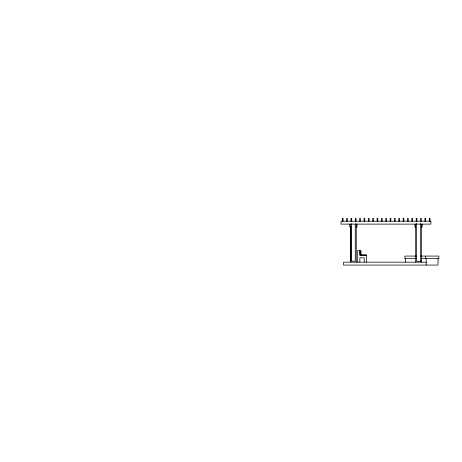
<?xml version="1.0" encoding="UTF-8"?>
<svg xmlns="http://www.w3.org/2000/svg" width="462" height="462" viewBox="0 0 462 462"><rect width="100%" height="100%" fill="white"/><g stroke="black" fill="none" stroke-linecap="round" stroke-linejoin="round"><path stroke-width="0.69" d="M361.55 255.498L361.642 254.96L361.099 254.643A0.953 0.953 0 0 1 360.868 254.025L360.868 250.6L360.112 250.6L360.106 254.62A0.78 0.78 0 0 0 360.227 254.926L361.07 254.602C359.193 256.214 364.368 255.272 364.836 255.498L364.836 254.978L361.7 254.972L361.607 255.498M342.296 220.126L343.018 220.126M350.45 227.015L349.722 227.015L349.722 224.116M356.248 227.015L356.97 227.015L356.97 224.116M415.679 227.015L414.957 227.015L414.957 224.116M421.477 227.015L422.204 227.015L422.204 224.116M360.112 251.709L360.868 251.709M360.112 251.778L360.868 251.778M360.106 252.679L360.868 252.679M360.106 252.743L360.868 252.743M416.349 256.075L404.955 256.075L404.955 258.57L405.532 258.57M420.842 256.075L438.9 256.075L438.9 258.57L426.189 258.57M404.955 258.483L416.291 258.483M421.205 258.483L426.189 258.483L426.189 265.067M421.044 261.03L421.477 261.03M350.45 261.278L350.883 261.278L350.883 226.374M420.899 261.417L421.477 261.417M426.189 262.168L343.566 262.168L343.566 265.067L438.028 265.067L438.028 258.57M429.995 221.217L429.995 218.318L429.267 218.318L429.267 221.217M425.646 221.217L425.646 218.318L424.919 218.318L424.919 221.217M425.612 256.075L425.612 258.483M421.477 224.116L421.477 262.168M421.298 221.217L421.298 218.318L420.57 218.318L420.57 221.217M420.611 223.51L420.611 261.296L416.545 261.296L416.545 223.51M416.949 221.217L416.949 218.318L416.222 218.318L416.222 221.217M415.679 224.116L415.679 262.168M412.601 221.217L412.601 218.318L411.873 218.318L411.873 221.217M408.252 221.217L408.252 218.318L407.524 218.318L407.524 221.217M405.532 258.483L405.532 262.179M403.904 221.217L403.904 218.318L403.176 218.318L403.176 221.217M399.555 221.217L399.555 218.318L398.827 218.318L398.827 221.217M395.206 221.217L395.206 218.318L394.479 218.318L394.479 221.217M390.858 221.217L390.858 218.318L390.13 218.318L390.13 221.217M386.509 221.217L386.509 218.318L385.782 218.318L385.782 221.217M382.161 221.217L382.161 218.318L381.433 218.318L381.433 221.217M377.812 221.217L377.812 218.318L377.084 218.318L377.084 221.217M373.463 221.217L373.463 218.318L372.736 218.318L372.736 221.217M369.115 221.217L369.115 218.318L368.387 218.318L368.387 221.217M366.401 262.168L366.401 255.642L359.875 255.642L359.875 250.421L357.704 250.421L357.704 262.168M364.766 221.217L364.766 218.318L364.039 218.318L364.039 221.217M364.223 262.168L364.223 257.819L359.875 257.819L359.875 262.168M362.855 254.978L362.855 255.498M362.803 254.978L362.803 255.498M360.418 221.217L360.418 218.318L359.69 218.318L359.69 221.217M356.248 224.116L356.248 262.168M356.069 221.217L356.069 218.318L355.342 218.318L355.342 221.217M355.261 223.648L355.261 261.18L351.438 261.18L351.438 223.648M351.721 221.217L351.721 218.318L350.993 218.318L350.993 221.217M350.45 224.116L350.45 262.168M347.366 221.217L347.366 218.318L346.644 218.318L346.644 221.217M343.018 221.217L343.018 218.318L342.296 218.318L342.296 221.217M430.902 221.217L341.025 221.217L341.025 224.116L430.902 224.116L430.902 221.217M360.868 253.725L360.1 253.725L360.868 253.759M365.725 254.978L365.009 254.978L365.009 255.498L365.725 255.498L365.725 254.978M366.239 254.978L365.887 254.978L365.887 255.498L366.591 255.498L366.239 254.978M364.004 255.498L364.004 254.978L363.952 255.498"/></g></svg>
